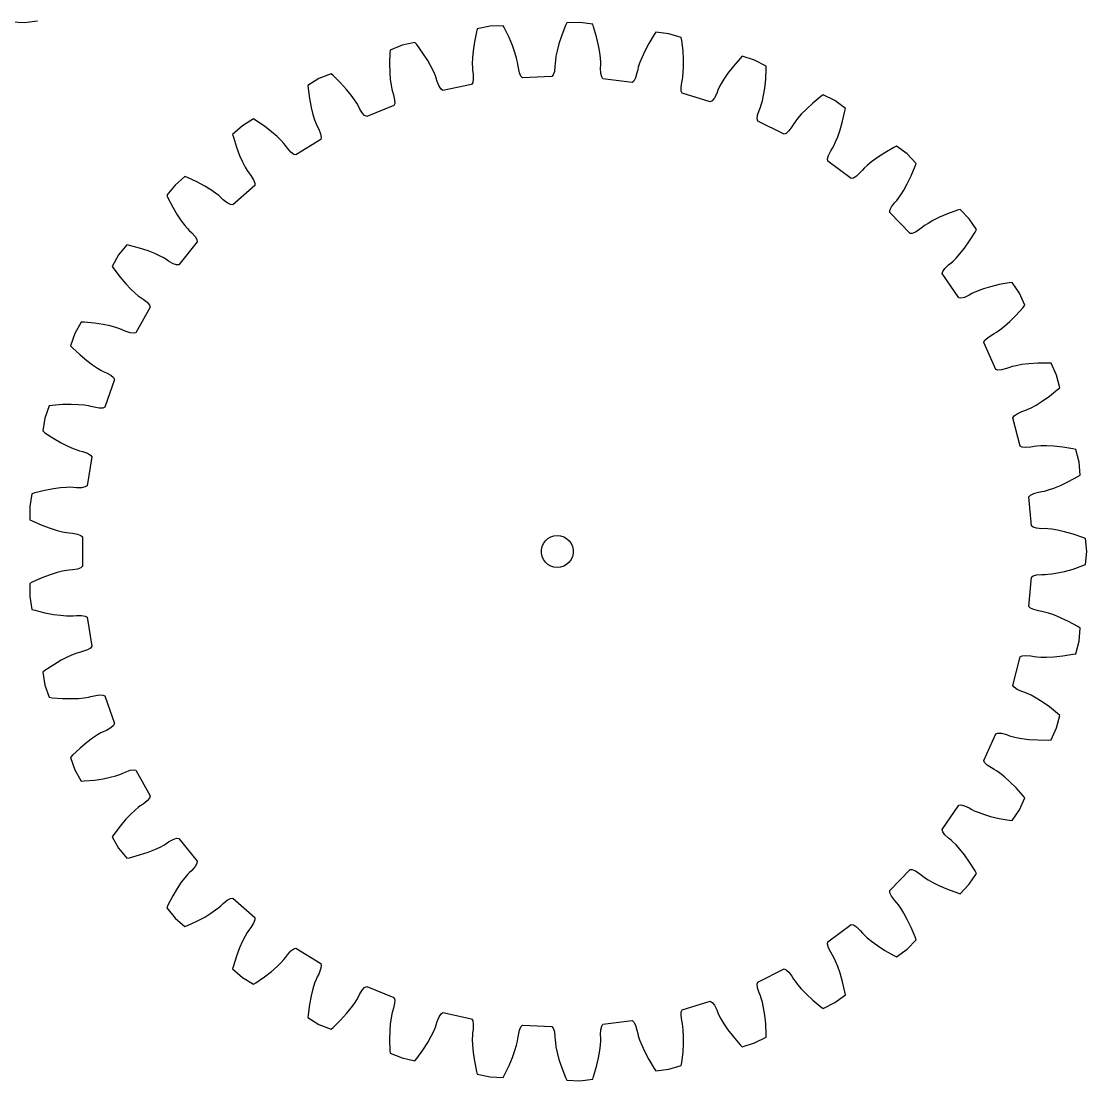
# Model space of a CAD drawing. Extents: x 0 to 203, y 0 to 198.
# Drawn here: x 103.3 to 203.3, y 0 to 99.3 of the extents above; entities that cross this region are included whole.
import ezdxf

# ---------------------------------------------------------------- set-up
doc = ezdxf.new("R2010")
doc.units = 0

msp = doc.modelspace()

# ---------------------------------------------------------------- linework, layer by layer
for p, q in [((102.429, 99.275), (103.652, 99.223)), ((103.652, 99.223), (104.866, 99.379)), ((154.384, 98.927), (154.029, 98.018)), ((154.496, 99.171), (154.384, 98.927)), ((155.719, 99.223), (154.496, 99.171)), ((156.933, 99.068), (155.719, 99.223)), ((157.023, 98.815), (156.933, 99.068)), ((146.039, 98.349), (145.842, 97.393)), ((146.108, 98.608), (146.039, 98.349)), ((147.304, 98.866), (146.108, 98.608)), ((148.527, 98.918), (147.304, 98.866)), ((148.659, 98.684), (148.527, 98.918)), ((149.09, 97.809), (148.659, 98.684)), ((154.029, 98.018), (153.771, 97.23)), ((157.3, 97.879), (157.023, 98.815)), ((162.707, 98.087), (162.204, 97.252)), ((162.859, 98.309), (162.707, 98.087)), ((164.073, 98.153), (162.859, 98.309)), ((165.243, 97.795), (164.073, 98.153)), ((139.071, 97.091), (137.935, 96.635)), ((140.267, 97.349), (139.071, 97.091)), ((140.437, 97.141), (140.267, 97.349)), ((141.01, 96.351), (140.437, 97.141)), ((145.842, 97.393), (145.721, 96.572)), ((149.414, 97.045), (149.09, 97.809)), ((149.644, 96.402), (149.414, 97.045)), ((153.771, 97.23), (153.596, 96.57)), ((157.49, 97.072), (157.3, 97.879)), ((157.609, 96.399), (157.49, 97.072)), ((162.204, 97.252), (161.816, 96.518)), ((165.29, 97.531), (165.243, 97.795)), ((165.405, 96.562), (165.29, 97.531)), ((137.911, 96.368), (137.879, 95.392)), ((137.935, 96.635), (137.911, 96.368)), ((141.458, 95.653), (141.01, 96.351)), ((145.721, 96.572), (145.66, 95.892)), ((149.797, 95.887), (149.644, 96.402)), ((153.488, 96.044), (153.431, 95.658)), ((153.596, 96.57), (153.488, 96.044)), ((157.672, 95.866), (157.609, 96.399)), ((161.816, 96.518), (161.532, 95.897)), ((165.455, 95.734), (165.405, 96.562)), ((170.956, 96.046), (170.769, 95.853)), ((172.126, 95.687), (170.956, 96.046)), ((137.879, 95.392), (137.898, 94.563)), ((141.794, 95.058), (141.458, 95.653)), ((142.031, 94.577), (141.794, 95.058)), ((145.66, 95.892), (145.642, 95.355)), ((145.642, 95.355), (145.651, 94.965)), ((145.651, 94.965), (145.671, 94.722)), ((149.886, 95.508), (149.797, 95.887)), ((149.928, 95.268), (149.886, 95.508)), ((149.965, 94.955), (149.928, 95.268)), ((150.066, 94.488), (149.965, 94.955)), ((153.398, 95.101), (153.338, 94.627)), ((153.409, 95.416), (153.398, 95.101)), ((153.431, 95.658), (153.409, 95.416)), ((157.696, 95.477), (157.672, 95.866)), ((157.681, 94.919), (157.697, 95.233)), ((157.697, 95.233), (157.696, 95.477)), ((161.215, 95.026), (161.153, 94.791)), ((161.336, 95.397), (161.215, 95.026)), ((161.532, 95.897), (161.336, 95.397)), ((165.431, 94.515), (165.459, 95.051)), ((165.459, 95.051), (165.455, 95.734)), ((170.131, 95.114), (169.625, 94.457)), ((170.769, 95.853), (170.131, 95.114)), ((173.219, 95.136), (172.126, 95.687)), ((173.22, 94.868), (173.219, 95.136)), ((131.256, 93.951), (130.214, 93.309)), ((132.392, 94.407), (131.256, 93.951)), ((132.594, 94.231), (132.392, 94.407)), ((133.292, 93.549), (132.594, 94.231)), ((137.898, 94.563), (137.953, 93.882)), ((142.183, 94.218), (142.031, 94.577)), ((142.266, 93.989), (142.183, 94.218)), ((142.355, 93.687), (142.266, 93.989)), ((145.671, 94.722), (145.714, 94.411)), ((145.734, 93.933), (145.684, 93.599)), ((145.714, 94.411), (145.734, 93.933)), ((150.199, 94.178), (150.066, 94.488)), ((150.348, 94.026), (150.199, 94.178)), ((153.097, 94.143), (150.348, 94.026)), ((153.232, 94.307), (153.097, 94.143)), ((153.338, 94.627), (153.232, 94.307)), ((157.701, 94.442), (157.681, 94.919)), ((157.78, 94.113), (157.701, 94.442)), ((157.901, 93.939), (157.78, 94.113)), ((160.63, 93.59), (157.901, 93.939)), ((160.95, 94.026), (160.791, 93.728)), ((161.089, 94.483), (160.95, 94.026)), ((161.153, 94.791), (161.089, 94.483)), ((165.349, 93.887), (165.389, 94.127)), ((165.389, 94.127), (165.431, 94.515)), ((169.625, 94.457), (169.24, 93.893)), ((173.17, 93.893), (173.22, 94.868)), ((130.214, 93.309), (130.235, 93.042)), ((130.235, 93.042), (130.368, 92.075)), ((133.852, 92.937), (133.292, 93.549)), ((134.283, 92.408), (133.852, 92.937)), ((137.953, 93.882), (138.026, 93.351)), ((138.026, 93.351), (138.101, 92.968)), ((138.101, 92.968), (138.161, 92.732)), ((142.533, 93.243), (142.355, 93.687)), ((142.717, 92.96), (142.533, 93.243)), ((142.888, 92.836), (142.717, 92.96)), ((145.578, 93.416), (142.888, 92.836)), ((145.684, 93.599), (145.578, 93.416)), ((160.791, 93.728), (160.63, 93.59)), ((165.219, 93.106), (165.28, 93.58)), ((165.241, 92.769), (165.219, 93.106)), ((165.28, 93.58), (165.349, 93.887)), ((168.781, 93.088), (168.68, 92.867)), ((168.963, 93.433), (168.781, 93.088)), ((169.24, 93.893), (168.963, 93.433)), ((172.968, 92.395), (173.08, 93.069)), ((173.08, 93.069), (173.17, 93.893)), ((130.368, 92.075), (130.527, 91.261)), ((134.598, 91.973), (134.283, 92.408)), ((134.809, 91.645), (134.598, 91.973)), ((138.161, 92.732), (138.256, 92.432)), ((138.256, 92.432), (138.357, 91.964)), ((138.357, 91.964), (138.364, 91.627)), ((165.33, 92.577), (165.241, 92.769)), ((167.961, 91.771), (165.33, 92.577)), ((168.35, 92.147), (168.143, 91.88)), ((168.565, 92.574), (168.35, 92.147)), ((168.68, 92.867), (168.565, 92.574)), ((172.85, 91.871), (172.968, 92.395)), ((178.337, 92.288), (177.584, 91.668)), ((178.554, 92.446), (178.337, 92.288)), ((179.646, 91.895), (178.554, 92.446)), ((130.527, 91.261), (130.696, 90.599)), ((134.929, 91.433), (134.809, 91.645)), ((135.068, 91.151), (134.929, 91.433)), ((135.318, 90.743), (135.068, 91.151)), ((138.291, 91.428), (135.738, 90.402)), ((138.364, 91.627), (138.291, 91.428)), ((168.143, 91.88), (167.961, 91.771)), ((172.402, 90.518), (172.542, 90.975)), ((172.542, 90.975), (172.662, 91.266)), ((172.662, 91.266), (172.742, 91.496)), ((172.742, 91.496), (172.85, 91.871)), ((176.974, 91.105), (176.499, 90.614)), ((177.584, 91.668), (176.974, 91.105)), ((180.631, 91.168), (179.646, 91.895)), ((180.586, 90.903), (180.631, 91.168)), ((125.126, 90.177), (124.084, 89.535)), ((125.355, 90.037), (125.126, 90.177)), ((126.159, 89.483), (125.355, 90.037)), ((130.696, 90.599), (130.858, 90.088)), ((130.858, 90.088), (130.997, 89.723)), ((135.547, 90.495), (135.318, 90.743)), ((135.738, 90.402), (135.547, 90.495)), ((172.367, 90.183), (172.402, 90.518)), ((172.423, 89.978), (172.367, 90.183)), ((174.88, 88.739), (172.423, 89.978)), ((176.148, 90.208), (175.91, 89.899)), ((176.499, 90.614), (176.148, 90.208)), ((180.144, 89.153), (180.372, 89.951)), ((180.372, 89.951), (180.586, 90.903)), ((124.084, 89.535), (123.165, 88.727)), ((126.814, 88.974), (126.159, 89.483)), ((127.329, 88.526), (126.814, 88.974)), ((130.997, 89.723), (131.096, 89.5)), ((131.096, 89.5), (131.24, 89.221)), ((131.24, 89.221), (131.419, 88.777)), ((175.326, 89.044), (175.077, 88.816)), ((175.611, 89.428), (175.326, 89.044)), ((175.773, 89.698), (175.611, 89.428)), ((175.91, 89.899), (175.773, 89.698)), ((179.92, 88.508), (180.144, 89.153)), ((123.165, 88.727), (123.231, 88.467)), ((123.231, 88.467), (123.526, 87.536)), ((127.713, 88.151), (127.329, 88.526)), ((127.976, 87.863), (127.713, 88.151)), ((131.444, 88.237), (129.101, 86.795)), ((131.419, 88.777), (131.482, 88.446)), ((131.482, 88.446), (131.444, 88.237)), ((175.077, 88.816), (174.88, 88.739)), ((179.546, 87.661), (179.715, 88.012)), ((179.715, 88.012), (179.92, 88.508)), ((123.526, 87.536), (123.821, 86.761)), ((128.13, 87.674), (127.976, 87.863)), ((128.315, 87.419), (128.13, 87.674)), ((128.63, 87.06), (128.315, 87.419)), ((128.898, 86.854), (128.63, 87.06)), ((179.045, 86.754), (179.261, 87.181)), ((179.261, 87.181), (179.428, 87.447)), ((179.428, 87.447), (179.546, 87.661)), ((184.346, 87.011), (183.65, 86.56)), ((185.194, 87.495), (184.346, 87.011)), ((185.434, 87.615), (185.194, 87.495)), ((186.418, 86.887), (185.434, 87.615)), ((123.821, 86.761), (124.099, 86.137)), ((124.099, 86.137), (124.345, 85.66)), ((129.101, 86.795), (128.898, 86.854)), ((178.954, 86.429), (179.045, 86.754)), ((178.974, 86.218), (178.954, 86.429)), ((181.186, 84.582), (178.974, 86.218)), ((183.099, 86.157), (182.685, 85.816)), ((183.65, 86.56), (183.099, 86.157)), ((187.265, 86.004), (186.418, 86.887)), ((187.177, 85.75), (187.265, 86.004)), ((124.345, 85.66), (124.543, 85.324)), ((124.543, 85.324), (124.679, 85.122)), ((124.679, 85.122), (124.868, 84.87)), ((182.023, 85.138), (181.678, 84.807)), ((182.229, 85.376), (182.023, 85.138)), ((182.398, 85.551), (182.229, 85.376)), ((182.685, 85.816), (182.398, 85.551)), ((186.804, 84.848), (187.177, 85.75)), ((117.762, 83.971), (116.993, 83.018)), ((118.68, 84.779), (117.762, 83.971)), ((118.93, 84.681), (118.68, 84.779)), ((119.815, 84.27), (118.93, 84.681)), ((120.547, 83.879), (119.815, 84.27)), ((124.868, 84.87), (125.119, 84.463)), ((125.119, 84.463), (125.238, 84.147)), ((125.238, 84.147), (125.235, 83.935)), ((181.394, 84.624), (181.186, 84.582)), ((181.678, 84.807), (181.394, 84.624)), ((186.115, 83.503), (186.445, 84.1)), ((186.445, 84.1), (186.804, 84.848)), ((116.993, 83.018), (117.102, 82.774)), ((121.13, 83.524), (120.547, 83.879)), ((121.572, 83.219), (121.13, 83.524)), ((121.88, 82.98), (121.572, 83.219)), ((122.064, 82.82), (121.88, 82.98)), ((125.235, 83.935), (123.17, 82.118)), ((185.603, 82.73), (185.829, 83.048)), ((185.829, 83.048), (186.115, 83.503)), ((117.102, 82.774), (117.549, 81.906)), ((122.289, 82.6), (122.064, 82.82)), ((122.661, 82.3), (122.289, 82.6)), ((122.959, 82.142), (122.661, 82.3)), ((123.17, 82.118), (122.959, 82.142)), ((184.956, 81.922), (185.241, 82.306)), ((185.241, 82.306), (185.451, 82.54)), ((185.451, 82.54), (185.603, 82.73)), ((117.549, 81.906), (117.971, 81.192)), ((117.971, 81.192), (118.351, 80.624)), ((184.796, 81.405), (184.812, 81.617)), ((186.7, 79.419), (184.796, 81.405)), ((184.812, 81.617), (184.956, 81.922)), ((189.463, 80.952), (188.851, 80.647)), ((190.225, 81.279), (189.463, 80.952)), ((191.142, 81.613), (190.225, 81.279)), ((191.399, 81.69), (191.142, 81.613)), ((192.246, 80.807), (191.399, 81.69)), ((118.351, 80.624), (118.674, 80.196)), ((118.674, 80.196), (118.926, 79.898)), ((187.861, 80.025), (187.618, 79.825)), ((188.058, 80.169), (187.861, 80.025)), ((188.385, 80.381), (188.058, 80.169)), ((188.851, 80.647), (188.385, 80.381)), ((192.931, 79.793), (192.246, 80.807)), ((118.926, 79.898), (119.094, 79.721)), ((119.094, 79.721), (119.323, 79.506)), ((119.323, 79.506), (119.639, 79.147)), ((119.639, 79.147), (119.809, 78.855)), ((186.912, 79.425), (186.7, 79.419)), ((187.222, 79.557), (186.912, 79.425)), ((187.618, 79.825), (187.222, 79.557)), ((192.282, 78.732), (192.801, 79.558)), ((192.801, 79.558), (192.931, 79.793)), ((113.239, 78.37), (112.47, 77.418)), ((113.502, 78.315), (113.239, 78.37)), ((114.444, 78.06), (113.502, 78.315)), ((115.231, 77.799), (114.444, 78.06)), ((119.842, 78.646), (118.114, 76.505)), ((119.809, 78.855), (119.842, 78.646)), ((191.375, 77.522), (191.801, 78.055)), ((191.801, 78.055), (192.282, 78.732)), ((112.47, 77.418), (111.874, 76.349)), ((115.866, 77.547), (115.231, 77.799)), ((116.353, 77.321), (115.866, 77.547)), ((116.697, 77.138), (116.353, 77.321)), ((116.905, 77.011), (116.697, 77.138)), ((117.164, 76.832), (116.905, 77.011)), ((190.74, 76.847), (191.016, 77.123)), ((191.016, 77.123), (191.375, 77.522)), ((111.874, 76.349), (112.023, 76.126)), ((112.023, 76.126), (112.61, 75.347)), ((117.582, 76.599), (117.164, 76.832)), ((117.902, 76.494), (117.582, 76.599)), ((118.114, 76.505), (117.902, 76.494)), ((189.772, 75.883), (189.966, 76.159)), ((189.966, 76.159), (190.311, 76.49)), ((190.311, 76.49), (190.558, 76.685)), ((190.558, 76.685), (190.74, 76.847)), ((112.61, 75.347), (113.147, 74.714)), ((189.721, 75.678), (189.772, 75.883)), ((191.261, 73.398), (189.721, 75.678)), ((113.147, 74.714), (113.617, 74.219)), ((113.617, 74.219), (114.008, 73.851)), ((193.085, 74.062), (192.727, 73.908)), ((193.589, 74.245), (193.085, 74.062)), ((194.243, 74.442), (193.589, 74.245)), ((195.05, 74.636), (194.243, 74.442)), ((196.01, 74.81), (195.05, 74.636)), ((196.277, 74.843), (196.01, 74.81)), ((196.962, 73.829), (196.277, 74.843)), ((114.008, 73.851), (114.307, 73.6)), ((114.307, 73.6), (114.502, 73.455)), ((114.502, 73.455), (114.764, 73.281)), ((114.764, 73.281), (115.136, 72.981)), ((115.136, 72.981), (115.353, 72.722)), ((191.471, 73.369), (191.261, 73.398)), ((191.8, 73.446), (191.471, 73.369)), ((192.235, 73.643), (191.8, 73.446)), ((192.509, 73.799), (192.235, 73.643)), ((192.727, 73.908), (192.509, 73.799)), ((197.466, 72.713), (196.962, 73.829)), ((115.421, 72.522), (114.08, 70.12)), ((115.353, 72.722), (115.421, 72.522)), ((196.647, 71.777), (197.299, 72.504)), ((197.299, 72.504), (197.466, 72.713)), ((108.96, 71.134), (108.363, 70.065)), ((109.228, 71.124), (108.96, 71.134)), ((110.2, 71.032), (109.228, 71.124)), ((111.02, 70.907), (110.2, 71.032)), ((195.548, 70.738), (196.059, 71.192)), ((196.059, 71.192), (196.647, 71.777)), ((108.363, 70.065), (107.955, 68.911)), ((111.688, 70.766), (111.02, 70.907)), ((112.206, 70.626), (111.688, 70.766)), ((112.576, 70.503), (112.206, 70.626)), ((112.803, 70.413), (112.576, 70.503)), ((113.088, 70.281), (112.803, 70.413)), ((113.539, 70.122), (113.088, 70.281)), ((113.873, 70.072), (113.539, 70.122)), ((114.08, 70.12), (113.873, 70.072)), ((194.326, 69.901), (194.602, 70.052)), ((194.602, 70.052), (194.809, 70.181)), ((194.809, 70.181), (195.128, 70.405)), ((195.128, 70.405), (195.548, 70.738)), ((193.606, 69.2), (193.691, 69.394)), ((194.74, 66.693), (193.606, 69.2)), ((193.691, 69.394), (193.93, 69.634)), ((193.93, 69.634), (194.326, 69.901)), ((107.955, 68.911), (108.14, 68.717)), ((108.14, 68.717), (108.851, 68.048)), ((108.851, 68.048), (109.486, 67.515)), ((109.486, 67.515), (110.033, 67.106)), ((110.033, 67.106), (110.481, 66.81)), ((196.649, 67.039), (196.27, 66.948)), ((197.177, 67.135), (196.649, 67.039)), ((197.855, 67.218), (197.177, 67.135)), ((198.683, 67.273), (197.855, 67.218)), ((199.659, 67.282), (198.683, 67.273)), ((199.927, 67.269), (199.659, 67.282)), ((200.431, 66.154), (199.927, 67.269)), ((110.481, 66.81), (110.818, 66.613)), ((110.818, 66.613), (111.035, 66.502)), ((111.035, 66.502), (111.323, 66.375)), ((111.323, 66.375), (111.74, 66.142)), ((111.74, 66.142), (111.998, 65.924)), ((194.942, 66.629), (194.74, 66.693)), ((195.279, 66.649), (194.942, 66.629)), ((195.741, 66.77), (195.279, 66.649)), ((196.037, 66.878), (195.741, 66.77)), ((196.27, 66.948), (196.037, 66.878)), ((200.74, 64.97), (200.431, 66.154)), ((112.099, 65.738), (111.182, 63.144)), ((111.998, 65.924), (112.099, 65.738)), ((200.539, 64.791), (200.74, 64.97)), ((199.096, 63.708), (199.774, 64.185)), ((199.774, 64.185), (200.539, 64.791)), ((105.965, 63.278), (105.557, 62.124)), ((106.231, 63.313), (105.965, 63.278)), ((107.204, 63.387), (106.231, 63.313)), ((108.033, 63.403), (107.204, 63.387)), ((108.716, 63.377), (108.033, 63.403)), ((109.25, 63.326), (108.716, 63.377)), ((109.636, 63.268), (109.25, 63.326)), ((109.874, 63.218), (109.636, 63.268)), ((110.178, 63.135), (109.874, 63.218)), ((110.649, 63.054), (110.178, 63.135)), ((110.987, 63.062), (110.649, 63.054)), ((111.182, 63.144), (110.987, 63.062)), ((197.692, 62.922), (198.045, 63.09)), ((198.045, 63.09), (198.516, 63.347)), ((198.516, 63.347), (199.096, 63.708)), ((105.557, 62.124), (105.35, 60.918)), ((196.342, 62.159), (196.458, 62.336)), ((197.035, 59.497), (196.342, 62.159)), ((196.458, 62.336), (196.733, 62.532)), ((196.733, 62.532), (197.169, 62.729)), ((197.169, 62.729), (197.467, 62.831)), ((197.467, 62.831), (197.692, 62.922)), ((105.35, 60.918), (105.565, 60.757)), ((105.565, 60.757), (106.379, 60.218)), ((106.379, 60.218), (107.095, 59.8)), ((107.095, 59.8), (107.704, 59.489)), ((107.704, 59.489), (108.195, 59.273)), ((108.195, 59.273), (108.56, 59.136)), ((108.56, 59.136), (108.793, 59.064)), ((108.793, 59.064), (109.098, 58.987)), ((109.098, 58.987), (109.549, 58.828)), ((197.223, 59.399), (197.035, 59.497)), ((197.559, 59.363), (197.223, 59.399)), ((198.035, 59.403), (197.559, 59.363)), ((198.344, 59.459), (198.035, 59.403)), ((198.586, 59.489), (198.344, 59.459)), ((198.976, 59.515), (198.586, 59.489)), ((199.512, 59.52), (198.976, 59.515)), ((200.194, 59.488), (199.512, 59.52)), ((201.02, 59.402), (200.194, 59.488)), ((201.983, 59.246), (201.02, 59.402)), ((202.245, 59.188), (201.983, 59.246)), ((202.553, 58.004), (202.245, 59.188)), ((109.971, 58.49), (109.506, 55.778)), ((109.549, 58.828), (109.839, 58.657)), ((109.839, 58.657), (109.971, 58.49)), ((202.657, 56.784), (202.553, 58.004)), ((200.824, 55.818), (201.573, 56.174)), ((201.573, 56.174), (202.429, 56.642)), ((202.429, 56.642), (202.657, 56.784)), ((104.341, 55.029), (104.134, 53.823)), ((104.597, 55.109), (104.341, 55.029)), ((105.544, 55.346), (104.597, 55.109)), ((106.358, 55.502), (105.544, 55.346)), ((107.035, 55.592), (106.358, 55.502)), ((107.57, 55.632), (107.035, 55.592)), ((107.961, 55.639), (107.57, 55.632)), ((108.204, 55.63), (107.961, 55.639)), ((108.517, 55.601), (108.204, 55.63)), ((108.995, 55.6), (108.517, 55.601)), ((109.327, 55.665), (108.995, 55.6)), ((109.506, 55.778), (109.327, 55.665)), ((197.992, 54.912), (198.297, 55.058)), ((198.297, 55.058), (198.759, 55.179)), ((198.759, 55.179), (199.07, 55.229)), ((199.07, 55.229), (199.308, 55.281)), ((199.308, 55.281), (199.683, 55.387)), ((199.683, 55.387), (200.191, 55.561)), ((200.191, 55.561), (200.824, 55.818)), ((197.848, 54.757), (197.992, 54.912)), ((198.081, 52.016), (197.848, 54.757)), ((104.134, 53.823), (104.134, 52.599)), ((104.134, 52.599), (104.373, 52.477)), ((104.373, 52.477), (105.266, 52.083)), ((105.266, 52.083), (106.043, 51.792)), ((198.25, 51.888), (198.081, 52.016)), ((106.043, 51.792), (106.695, 51.589)), ((106.695, 51.589), (107.215, 51.459)), ((107.215, 51.459), (107.598, 51.385)), ((107.598, 51.385), (107.84, 51.353)), ((107.84, 51.353), (108.154, 51.33)), ((108.154, 51.33), (108.625, 51.249)), ((108.625, 51.249), (108.94, 51.129)), ((108.94, 51.129), (109.098, 50.987)), ((109.098, 50.987), (109.098, 48.236)), ((152.73, 50.825), (153.001, 50.982)), ((153.001, 50.982), (153.299, 51.079)), ((153.299, 51.079), (153.611, 51.112)), ((153.611, 51.112), (153.923, 51.079)), ((153.923, 51.079), (154.221, 50.982)), ((154.221, 50.982), (154.493, 50.825)), ((198.574, 51.795), (198.25, 51.888)), ((199.051, 51.755), (198.574, 51.795)), ((199.365, 51.758), (199.051, 51.755)), ((199.609, 51.746), (199.365, 51.758)), ((199.997, 51.706), (199.609, 51.746)), ((200.526, 51.62), (199.997, 51.706)), ((201.193, 51.473), (200.526, 51.62)), ((201.992, 51.249), (201.193, 51.473)), ((202.915, 50.932), (201.992, 51.249)), ((152.119, 49.768), (152.185, 50.075)), ((152.185, 50.075), (152.312, 50.362)), ((152.312, 50.362), (152.497, 50.615)), ((152.497, 50.615), (152.73, 50.825)), ((154.493, 50.825), (154.726, 50.615)), ((154.726, 50.615), (154.91, 50.362)), ((154.91, 50.362), (155.038, 50.075)), ((155.038, 50.075), (155.103, 49.768)), ((203.164, 50.831), (202.915, 50.932)), ((203.268, 49.612), (203.164, 50.831)), ((152.119, 49.455), (152.119, 49.768)), ((152.185, 49.148), (152.119, 49.455)), ((152.312, 48.862), (152.185, 49.148)), ((155.038, 49.148), (154.91, 48.862)), ((155.103, 49.455), (155.038, 49.148)), ((155.103, 49.768), (155.103, 49.455)), ((203.164, 48.392), (203.268, 49.612)), ((108.625, 47.974), (108.154, 47.894)), ((108.94, 48.094), (108.625, 47.974)), ((109.098, 48.236), (108.94, 48.094)), ((152.497, 48.608), (152.312, 48.862)), ((152.73, 48.398), (152.497, 48.608)), ((153.001, 48.241), (152.73, 48.398)), ((153.299, 48.144), (153.001, 48.241)), ((153.611, 48.112), (153.299, 48.144)), ((153.923, 48.144), (153.611, 48.112)), ((154.221, 48.241), (153.923, 48.144)), ((154.493, 48.398), (154.221, 48.241)), ((154.726, 48.608), (154.493, 48.398)), ((154.91, 48.862), (154.726, 48.608)), ((201.193, 47.75), (201.992, 47.974)), ((201.992, 47.974), (202.915, 48.291)), ((202.915, 48.291), (203.164, 48.392)), ((105.266, 47.14), (104.373, 46.746)), ((106.043, 47.431), (105.266, 47.14)), ((106.695, 47.634), (106.043, 47.431)), ((107.215, 47.765), (106.695, 47.634)), ((107.598, 47.838), (107.215, 47.765)), ((107.84, 47.87), (107.598, 47.838)), ((108.154, 47.894), (107.84, 47.87)), ((197.848, 44.466), (198.081, 47.207)), ((198.081, 47.207), (198.25, 47.335)), ((198.25, 47.335), (198.574, 47.428)), ((198.574, 47.428), (199.051, 47.468)), ((199.051, 47.468), (199.365, 47.465)), ((199.365, 47.465), (199.609, 47.477)), ((199.609, 47.477), (199.997, 47.517)), ((199.997, 47.517), (200.526, 47.603)), ((200.526, 47.603), (201.193, 47.75)), ((104.373, 46.746), (104.134, 46.624)), ((104.134, 46.624), (104.134, 45.4)), ((104.134, 45.4), (104.341, 44.194)), ((104.341, 44.194), (104.597, 44.114)), ((104.597, 44.114), (105.544, 43.877)), ((197.992, 44.311), (197.848, 44.466)), ((198.297, 44.165), (197.992, 44.311)), ((198.759, 44.045), (198.297, 44.165)), ((199.07, 43.994), (198.759, 44.045)), ((199.308, 43.942), (199.07, 43.994)), ((105.544, 43.877), (106.358, 43.722)), ((106.358, 43.722), (107.035, 43.632)), ((107.035, 43.632), (107.57, 43.591)), ((107.57, 43.591), (107.961, 43.584)), ((107.961, 43.584), (108.204, 43.593)), ((108.204, 43.593), (108.517, 43.623)), ((108.517, 43.623), (108.995, 43.623)), ((108.995, 43.623), (109.327, 43.558)), ((109.327, 43.558), (109.506, 43.445)), ((109.506, 43.445), (109.971, 40.733)), ((199.683, 43.837), (199.308, 43.942)), ((200.191, 43.663), (199.683, 43.837)), ((200.824, 43.405), (200.191, 43.663)), ((201.573, 43.049), (200.824, 43.405)), ((202.429, 42.581), (201.573, 43.049)), ((202.657, 42.439), (202.429, 42.581)), ((202.553, 41.22), (202.657, 42.439)), ((202.245, 40.035), (202.553, 41.22)), ((108.56, 40.087), (108.195, 39.95)), ((108.793, 40.159), (108.56, 40.087)), ((109.098, 40.236), (108.793, 40.159)), ((109.549, 40.395), (109.098, 40.236)), ((109.839, 40.566), (109.549, 40.395)), ((109.971, 40.733), (109.839, 40.566)), ((201.02, 39.821), (201.983, 39.977)), ((201.983, 39.977), (202.245, 40.035)), ((106.379, 39.005), (105.565, 38.466)), ((107.095, 39.423), (106.379, 39.005)), ((107.704, 39.734), (107.095, 39.423)), ((108.195, 39.95), (107.704, 39.734)), ((196.342, 37.064), (197.035, 39.727)), ((197.035, 39.727), (197.223, 39.824)), ((197.223, 39.824), (197.559, 39.861)), ((197.559, 39.861), (198.035, 39.82)), ((198.035, 39.82), (198.344, 39.764)), ((198.344, 39.764), (198.586, 39.734)), ((198.586, 39.734), (198.976, 39.708)), ((198.976, 39.708), (199.512, 39.703)), ((199.512, 39.703), (200.194, 39.736)), ((200.194, 39.736), (201.02, 39.821)), ((105.565, 38.466), (105.35, 38.306)), ((105.35, 38.306), (105.557, 37.099)), ((105.557, 37.099), (105.965, 35.945)), ((196.458, 36.887), (196.342, 37.064)), ((109.636, 35.955), (109.874, 36.006)), ((109.874, 36.006), (110.178, 36.088)), ((110.178, 36.088), (110.649, 36.169)), ((110.649, 36.169), (110.987, 36.161)), ((110.987, 36.161), (111.182, 36.08)), ((111.182, 36.08), (112.099, 33.485)), ((196.733, 36.691), (196.458, 36.887)), ((197.169, 36.495), (196.733, 36.691)), ((197.467, 36.393), (197.169, 36.495)), ((197.692, 36.301), (197.467, 36.393)), ((198.045, 36.133), (197.692, 36.301)), ((198.516, 35.876), (198.045, 36.133)), ((105.965, 35.945), (106.231, 35.91)), ((106.231, 35.91), (107.204, 35.836)), ((107.204, 35.836), (108.033, 35.821)), ((108.033, 35.821), (108.716, 35.846)), ((108.716, 35.846), (109.25, 35.897)), ((109.25, 35.897), (109.636, 35.955)), ((199.096, 35.515), (198.516, 35.876)), ((199.774, 35.038), (199.096, 35.515)), ((200.539, 34.432), (199.774, 35.038)), ((200.431, 33.069), (200.74, 34.254)), ((200.74, 34.254), (200.539, 34.432)), ((111.74, 33.081), (111.323, 32.848)), ((111.998, 33.299), (111.74, 33.081)), ((112.099, 33.485), (111.998, 33.299)), ((199.927, 31.954), (200.431, 33.069)), ((110.033, 32.117), (109.486, 31.709)), ((110.481, 32.414), (110.033, 32.117)), ((110.818, 32.61), (110.481, 32.414)), ((111.035, 32.721), (110.818, 32.61)), ((111.323, 32.848), (111.035, 32.721)), ((193.606, 30.023), (194.74, 32.53)), ((194.74, 32.53), (194.942, 32.594)), ((194.942, 32.594), (195.279, 32.574)), ((195.279, 32.574), (195.741, 32.453)), ((195.741, 32.453), (196.037, 32.346)), ((196.037, 32.346), (196.27, 32.275)), ((196.27, 32.275), (196.649, 32.184)), ((196.649, 32.184), (197.177, 32.089)), ((197.177, 32.089), (197.855, 32.005)), ((197.855, 32.005), (198.683, 31.95)), ((108.851, 31.175), (108.14, 30.507)), ((109.486, 31.709), (108.851, 31.175)), ((198.683, 31.95), (199.659, 31.941)), ((199.659, 31.941), (199.927, 31.954)), ((108.14, 30.507), (107.955, 30.312)), ((107.955, 30.312), (108.363, 29.158)), ((193.691, 29.829), (193.606, 30.023)), ((108.363, 29.158), (108.96, 28.09)), ((113.088, 28.942), (113.539, 29.102)), ((113.539, 29.102), (113.873, 29.151)), ((113.873, 29.151), (114.08, 29.104)), ((114.08, 29.104), (115.421, 26.702)), ((193.93, 29.59), (193.691, 29.829)), ((194.326, 29.322), (193.93, 29.59)), ((194.602, 29.171), (194.326, 29.322)), ((194.809, 29.042), (194.602, 29.171)), ((195.128, 28.818), (194.809, 29.042)), ((108.96, 28.09), (109.228, 28.1)), ((109.228, 28.1), (110.2, 28.192)), ((110.2, 28.192), (111.02, 28.316)), ((111.02, 28.316), (111.688, 28.457)), ((111.688, 28.457), (112.206, 28.597)), ((112.206, 28.597), (112.576, 28.72)), ((112.576, 28.72), (112.803, 28.81)), ((112.803, 28.81), (113.088, 28.942)), ((195.548, 28.485), (195.128, 28.818)), ((196.059, 28.031), (195.548, 28.485)), ((196.647, 27.446), (196.059, 28.031)), ((197.299, 26.719), (196.647, 27.446)), ((115.136, 26.242), (114.764, 25.942)), ((115.353, 26.501), (115.136, 26.242)), ((115.421, 26.702), (115.353, 26.501)), ((196.962, 25.394), (197.466, 26.51)), ((197.466, 26.51), (197.299, 26.719)), ((113.617, 25.004), (113.147, 24.509)), ((114.008, 25.372), (113.617, 25.004)), ((114.307, 25.623), (114.008, 25.372)), ((114.502, 25.769), (114.307, 25.623)), ((114.764, 25.942), (114.502, 25.769)), ((189.721, 23.545), (191.261, 25.825)), ((191.261, 25.825), (191.471, 25.854)), ((191.471, 25.854), (191.8, 25.777)), ((191.8, 25.777), (192.235, 25.58)), ((192.235, 25.58), (192.509, 25.424)), ((192.509, 25.424), (192.727, 25.315)), ((192.727, 25.315), (193.085, 25.161)), ((193.085, 25.161), (193.589, 24.978)), ((196.277, 24.38), (196.962, 25.394)), ((113.147, 24.509), (112.61, 23.876)), ((193.589, 24.978), (194.243, 24.781)), ((194.243, 24.781), (195.05, 24.587)), ((195.05, 24.587), (196.01, 24.413)), ((196.01, 24.413), (196.277, 24.38)), ((112.023, 23.097), (111.874, 22.874)), ((112.61, 23.876), (112.023, 23.097)), ((189.772, 23.34), (189.721, 23.545)), ((189.966, 23.064), (189.772, 23.34)), ((190.311, 22.733), (189.966, 23.064)), ((111.874, 22.874), (112.47, 21.805)), ((116.353, 21.902), (116.697, 22.086)), ((116.697, 22.086), (116.905, 22.212)), ((116.905, 22.212), (117.164, 22.391)), ((117.164, 22.391), (117.582, 22.624)), ((117.582, 22.624), (117.902, 22.729)), ((117.902, 22.729), (118.114, 22.718)), ((118.114, 22.718), (119.842, 20.577)), ((190.558, 22.538), (190.311, 22.733)), ((190.74, 22.376), (190.558, 22.538)), ((191.016, 22.101), (190.74, 22.376)), ((191.375, 21.701), (191.016, 22.101)), ((112.47, 21.805), (113.239, 20.853)), ((113.502, 20.908), (114.444, 21.163)), ((114.444, 21.163), (115.231, 21.425)), ((115.231, 21.425), (115.866, 21.676)), ((115.866, 21.676), (116.353, 21.902)), ((191.801, 21.168), (191.375, 21.701)), ((192.282, 20.492), (191.801, 21.168)), ((113.239, 20.853), (113.502, 20.908)), ((119.639, 20.076), (119.323, 19.718)), ((119.809, 20.368), (119.639, 20.076)), ((119.842, 20.577), (119.809, 20.368)), ((192.801, 19.665), (192.282, 20.492)), ((118.674, 19.028), (118.351, 18.599)), ((118.926, 19.325), (118.674, 19.028)), ((119.094, 19.502), (118.926, 19.325)), ((119.323, 19.718), (119.094, 19.502)), ((184.796, 17.818), (186.7, 19.804)), ((186.7, 19.804), (186.912, 19.798)), ((186.912, 19.798), (187.222, 19.666)), ((187.222, 19.666), (187.618, 19.398)), ((187.618, 19.398), (187.861, 19.198)), ((187.861, 19.198), (188.058, 19.054)), ((188.058, 19.054), (188.385, 18.842)), ((192.246, 18.416), (192.931, 19.431)), ((192.931, 19.431), (192.801, 19.665)), ((117.971, 18.031), (117.549, 17.317)), ((118.351, 18.599), (117.971, 18.031)), ((188.385, 18.842), (188.851, 18.576)), ((188.851, 18.576), (189.463, 18.271)), ((189.463, 18.271), (190.225, 17.944)), ((191.399, 17.533), (192.246, 18.416)), ((117.549, 17.317), (117.102, 16.45)), ((122.661, 16.923), (122.959, 17.081)), ((122.959, 17.081), (123.17, 17.106)), ((123.17, 17.106), (125.235, 15.288)), ((184.812, 17.607), (184.796, 17.818)), ((184.956, 17.302), (184.812, 17.607)), ((185.241, 16.917), (184.956, 17.302)), ((190.225, 17.944), (191.142, 17.61)), ((191.142, 17.61), (191.399, 17.533)), ((117.102, 16.45), (116.993, 16.205)), ((116.993, 16.205), (117.762, 15.252)), ((121.13, 15.699), (121.572, 16.004)), ((121.572, 16.004), (121.88, 16.243)), ((121.88, 16.243), (122.064, 16.403)), ((122.064, 16.403), (122.289, 16.623)), ((122.289, 16.623), (122.661, 16.923)), ((185.451, 16.683), (185.241, 16.917)), ((185.603, 16.493), (185.451, 16.683)), ((185.829, 16.175), (185.603, 16.493)), ((186.115, 15.721), (185.829, 16.175)), ((117.762, 15.252), (118.68, 14.444)), ((119.815, 14.953), (120.547, 15.344)), ((120.547, 15.344), (121.13, 15.699)), ((125.238, 15.076), (125.119, 14.76)), ((125.235, 15.288), (125.238, 15.076)), ((186.445, 15.123), (186.115, 15.721)), ((186.804, 14.375), (186.445, 15.123)), ((118.68, 14.444), (118.93, 14.543)), ((118.93, 14.543), (119.815, 14.953)), ((124.679, 14.102), (124.543, 13.899)), ((124.868, 14.353), (124.679, 14.102)), ((125.119, 14.76), (124.868, 14.353)), ((178.974, 13.005), (181.186, 14.641)), ((181.186, 14.641), (181.394, 14.599)), ((181.394, 14.599), (181.678, 14.416)), ((181.678, 14.416), (182.023, 14.085)), ((182.023, 14.085), (182.229, 13.847)), ((187.177, 13.473), (186.804, 14.375)), ((124.099, 13.086), (123.821, 12.463)), ((124.345, 13.563), (124.099, 13.086)), ((124.543, 13.899), (124.345, 13.563)), ((178.954, 12.794), (178.974, 13.005)), ((182.229, 13.847), (182.398, 13.672)), ((182.398, 13.672), (182.685, 13.408)), ((182.685, 13.408), (183.099, 13.067)), ((183.099, 13.067), (183.65, 12.663)), ((186.418, 12.336), (187.265, 13.22)), ((187.265, 13.22), (187.177, 13.473)), ((123.821, 12.463), (123.526, 11.687)), ((128.315, 11.804), (128.63, 12.163)), ((128.63, 12.163), (128.898, 12.369)), ((128.898, 12.369), (129.101, 12.428)), ((129.101, 12.428), (131.444, 10.986)), ((179.045, 12.469), (178.954, 12.794)), ((179.261, 12.042), (179.045, 12.469)), ((179.428, 11.776), (179.261, 12.042)), ((183.65, 12.663), (184.346, 12.212)), ((184.346, 12.212), (185.194, 11.728)), ((185.434, 11.608), (186.418, 12.336)), ((123.526, 11.687), (123.231, 10.757)), ((127.329, 10.698), (127.713, 11.073)), ((127.713, 11.073), (127.976, 11.36)), ((127.976, 11.36), (128.13, 11.549)), ((128.13, 11.549), (128.315, 11.804)), ((179.546, 11.563), (179.428, 11.776)), ((179.715, 11.211), (179.546, 11.563)), ((179.92, 10.715), (179.715, 11.211)), ((185.194, 11.728), (185.434, 11.608)), ((123.231, 10.757), (123.165, 10.497)), ((123.165, 10.497), (124.084, 9.688)), ((126.159, 9.74), (126.814, 10.249)), ((126.814, 10.249), (127.329, 10.698)), ((131.24, 10.002), (131.096, 9.723)), ((131.419, 10.446), (131.24, 10.002)), ((131.482, 10.777), (131.419, 10.446)), ((131.444, 10.986), (131.482, 10.777)), ((172.423, 9.245), (174.88, 10.484)), ((174.88, 10.484), (175.077, 10.407)), ((175.077, 10.407), (175.326, 10.179)), ((175.326, 10.179), (175.611, 9.795)), ((180.144, 10.07), (179.92, 10.715)), ((180.372, 9.272), (180.144, 10.07)), ((124.084, 9.688), (125.126, 9.046)), ((125.126, 9.046), (125.355, 9.186)), ((125.355, 9.186), (126.159, 9.74)), ((130.858, 9.136), (130.696, 8.624)), ((130.997, 9.5), (130.858, 9.136)), ((131.096, 9.723), (130.997, 9.5)), ((172.367, 9.041), (172.423, 9.245)), ((172.402, 8.705), (172.367, 9.041)), ((175.611, 9.795), (175.773, 9.525)), ((175.773, 9.525), (175.91, 9.324)), ((175.91, 9.324), (176.148, 9.015)), ((176.148, 9.015), (176.499, 8.609)), ((180.586, 8.32), (180.372, 9.272)), ((130.696, 8.624), (130.527, 7.962)), ((134.929, 7.79), (135.068, 8.073)), ((135.068, 8.073), (135.318, 8.48)), ((135.318, 8.48), (135.547, 8.728)), ((135.547, 8.728), (135.738, 8.821)), ((135.738, 8.821), (138.291, 7.795)), ((172.542, 8.248), (172.402, 8.705)), ((172.662, 7.957), (172.542, 8.248)), ((176.499, 8.609), (176.974, 8.118)), ((176.974, 8.118), (177.584, 7.555)), ((179.646, 7.328), (180.631, 8.056)), ((180.631, 8.056), (180.586, 8.32)), ((130.368, 7.148), (130.235, 6.181)), ((130.527, 7.962), (130.368, 7.148)), ((134.283, 6.816), (134.598, 7.25)), ((134.598, 7.25), (134.809, 7.578)), ((134.809, 7.578), (134.929, 7.79)), ((138.357, 7.259), (138.256, 6.791)), ((138.291, 7.795), (138.364, 7.596)), ((138.364, 7.596), (138.357, 7.259)), ((165.33, 6.647), (167.961, 7.452)), ((167.961, 7.452), (168.143, 7.343)), ((168.143, 7.343), (168.35, 7.077)), ((168.35, 7.077), (168.565, 6.65)), ((172.742, 7.727), (172.662, 7.957)), ((172.85, 7.352), (172.742, 7.727)), ((172.968, 6.828), (172.85, 7.352)), ((177.584, 7.555), (178.337, 6.935)), ((178.554, 6.777), (179.646, 7.328)), ((130.235, 6.181), (130.214, 5.914)), ((133.292, 5.674), (133.852, 6.286)), ((133.852, 6.286), (134.283, 6.816)), ((138.101, 6.255), (138.026, 5.873)), ((138.161, 6.492), (138.101, 6.255)), ((138.256, 6.791), (138.161, 6.492)), ((142.533, 5.98), (142.717, 6.263)), ((142.717, 6.263), (142.888, 6.387)), ((142.888, 6.387), (145.578, 5.807)), ((165.219, 6.118), (165.241, 6.455)), ((165.28, 5.643), (165.219, 6.118)), ((165.241, 6.455), (165.33, 6.647)), ((168.565, 6.65), (168.68, 6.357)), ((168.68, 6.357), (168.781, 6.135)), ((168.781, 6.135), (168.963, 5.79)), ((173.08, 6.155), (172.968, 6.828)), ((173.17, 5.33), (173.08, 6.155)), ((178.337, 6.935), (178.554, 6.777)), ((130.214, 5.914), (131.256, 5.272)), ((131.256, 5.272), (132.392, 4.816)), ((132.594, 4.992), (133.292, 5.674)), ((137.953, 5.341), (137.898, 4.66)), ((138.026, 5.873), (137.953, 5.341)), ((142.031, 4.646), (142.183, 5.005)), ((142.183, 5.005), (142.266, 5.235)), ((142.266, 5.235), (142.355, 5.536)), ((142.355, 5.536), (142.533, 5.98)), ((145.578, 5.807), (145.684, 5.624)), ((145.684, 5.624), (145.734, 5.29)), ((145.734, 5.29), (145.714, 4.812)), ((150.066, 4.735), (150.199, 5.045)), ((150.199, 5.045), (150.348, 5.197)), ((150.348, 5.197), (153.097, 5.08)), ((153.097, 5.08), (153.232, 4.917)), ((157.701, 4.782), (157.78, 5.11)), ((157.78, 5.11), (157.901, 5.284)), ((157.901, 5.284), (160.63, 5.633)), ((160.63, 5.633), (160.791, 5.495)), ((160.791, 5.495), (160.95, 5.198)), ((160.95, 5.198), (161.089, 4.74)), ((165.349, 5.337), (165.28, 5.643)), ((165.389, 5.096), (165.349, 5.337)), ((165.431, 4.708), (165.389, 5.096)), ((168.963, 5.79), (169.24, 5.331)), ((169.24, 5.331), (169.625, 4.767)), ((173.22, 4.355), (173.17, 5.33)), ((132.392, 4.816), (132.594, 4.992)), ((137.898, 4.66), (137.879, 3.831)), ((141.458, 3.57), (141.794, 4.165)), ((141.794, 4.165), (142.031, 4.646)), ((145.651, 4.258), (145.642, 3.868)), ((145.671, 4.501), (145.651, 4.258)), ((145.714, 4.812), (145.671, 4.501)), ((149.928, 3.956), (149.965, 4.268)), ((149.965, 4.268), (150.066, 4.735)), ((153.232, 4.917), (153.338, 4.596)), ((153.338, 4.596), (153.398, 4.122)), ((153.398, 4.122), (153.409, 3.808)), ((157.681, 4.304), (157.701, 4.782)), ((157.697, 3.99), (157.681, 4.304)), ((161.089, 4.74), (161.153, 4.432)), ((161.153, 4.432), (161.215, 4.197)), ((161.215, 4.197), (161.336, 3.826)), ((165.459, 4.173), (165.431, 4.708)), ((165.455, 3.49), (165.459, 4.173)), ((169.625, 4.767), (170.131, 4.109)), ((170.131, 4.109), (170.769, 3.37)), ((172.126, 3.536), (173.219, 4.087)), ((173.219, 4.087), (173.22, 4.355)), ((137.879, 3.831), (137.911, 2.855)), ((141.01, 2.872), (141.458, 3.57)), ((145.642, 3.868), (145.66, 3.332)), ((145.66, 3.332), (145.721, 2.651)), ((149.644, 2.821), (149.797, 3.336)), ((149.797, 3.336), (149.886, 3.716)), ((149.886, 3.716), (149.928, 3.956)), ((153.409, 3.808), (153.431, 3.565)), ((153.431, 3.565), (153.488, 3.179)), ((153.488, 3.179), (153.596, 2.653)), ((157.609, 2.824), (157.672, 3.357)), ((157.672, 3.357), (157.696, 3.746)), ((157.696, 3.746), (157.697, 3.99)), ((161.336, 3.826), (161.532, 3.326)), ((161.532, 3.326), (161.816, 2.705)), ((165.405, 2.662), (165.455, 3.49)), ((170.769, 3.37), (170.956, 3.178)), ((170.956, 3.178), (172.126, 3.536)), ((137.911, 2.855), (137.935, 2.588)), ((137.935, 2.588), (139.071, 2.132)), ((139.071, 2.132), (140.267, 1.874)), ((140.267, 1.874), (140.437, 2.082)), ((140.437, 2.082), (141.01, 2.872)), ((145.721, 2.651), (145.842, 1.831)), ((149.09, 1.415), (149.414, 2.178)), ((149.414, 2.178), (149.644, 2.821)), ((153.596, 2.653), (153.771, 1.993)), ((157.3, 1.344), (157.49, 2.151)), ((157.49, 2.151), (157.609, 2.824)), ((161.816, 2.705), (162.204, 1.972)), ((165.29, 1.692), (165.405, 2.662)), ((145.842, 1.831), (146.039, 0.875)), ((148.659, 0.539), (149.09, 1.415)), ((153.771, 1.993), (154.029, 1.205)), ((154.029, 1.205), (154.384, 0.296)), ((157.023, 0.408), (157.3, 1.344)), ((162.204, 1.972), (162.707, 1.136)), ((162.707, 1.136), (162.859, 0.914)), ((162.859, 0.914), (164.073, 1.07)), ((164.073, 1.07), (165.243, 1.428)), ((165.243, 1.428), (165.29, 1.692)), ((146.039, 0.875), (146.108, 0.615)), ((146.108, 0.615), (147.304, 0.357)), ((147.304, 0.357), (148.527, 0.306)), ((148.527, 0.306), (148.659, 0.539)), ((154.384, 0.296), (154.496, 0.052)), ((154.496, 0.052), (155.719, 0)), ((155.719, 0), (156.933, 0.155)), ((156.933, 0.155), (157.023, 0.408))]:
    msp.add_line(p, q)

doc.saveas('drawing.dxf')
